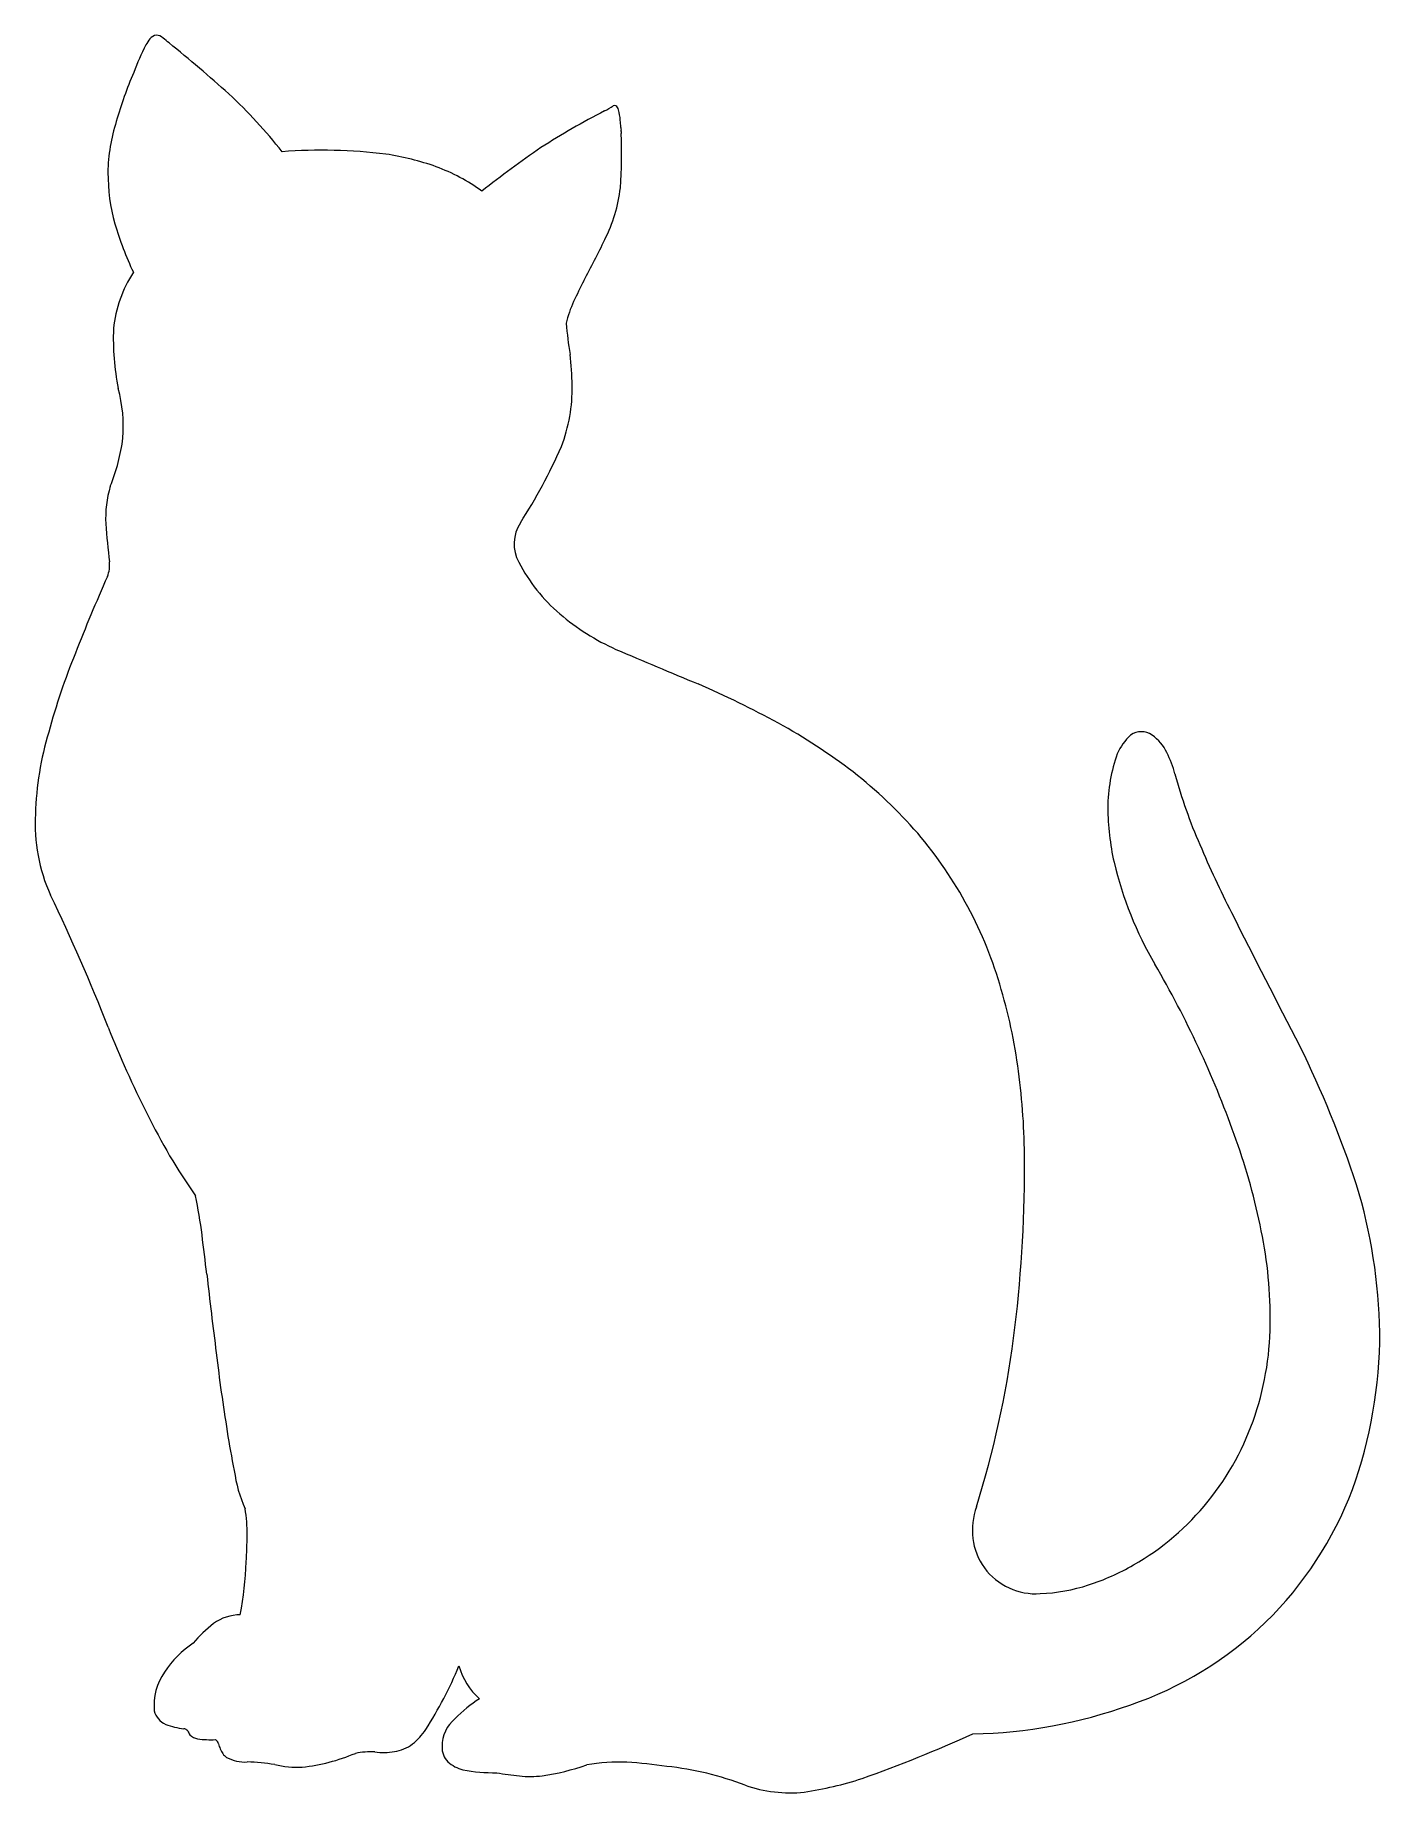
# Model space of a CAD drawing. Extents: x -40 to 118, y -34 to 172.
import ezdxf

# ---------------------------------------------------------------- set-up
doc = ezdxf.new("R2010")
doc.units = 0
doc.layers.add('_____1', color=7, linetype='BYLAYER', lineweight=5)

msp = doc.modelspace()

# ---------------------------------------------------------------- linework, layer by layer
at = {"layer": '_____1', "color": 0}
msp.add_line((22.5038, 138.6171), (22.5042, 138.6118), dxfattribs=at)
for centre, radius, start, end in [((-22.01185, 168.542), 5.60831, 141.32513, 150.31723), ((-25.40558, 171.18619), 1.30766, 100.77891, 138.85251), ((-25.64181, 171.38453), 1.08628, 43.48194, 90.4396), ((-29.73611, 165.41112), 8.30719, 47.63778, 54.00294), ((-144.17392, 23.34388), 190.71792, 48.22192, 50.99511), ((4.0001, 155.79914), 34.56464, 153.31944, 159.15422), ((21.80075, 147.1084), 54.32214, 157.2686, 163.71168), ((-59.14324, 120.60761), 61.54962, 38.33206, 46.9263), ((73.84303, 73.65133), 101.38916, 117.52155, 122.3916), ((19.70552, 177.05727), 15.33276, 298.37771, 302.88456), ((28.16272, 163.79383), 0.40948, 25.81856, 108.8516), ((27.15106, 163.19753), 1.58278, 7.39776, 29.30214), ((21.09836, 161.77385), 7.79412, 3.17479, 12.05252), ((-10.48667, 155.99432), 20.84507, 162.26457, 179.05288), ((10.30164, 160.54723), 18.65273, 3.24528, 5.10049), ((159.06291, 168.95243), 130.3458, 183.23221, 183.36477), ((14.58986, 160.484), 14.37525, 2.65802, 3.26253), ((847.0494, 199.71566), 819.00823, 182.69891, 182.71647), ((92.47277, 53.2981), 128.64619, 124.54228, 128.37811), ((-25.11753, 158.51067), 54.13179, -4.21296, 2.5297), ((-6.25228, 96.35684), 62.59492, 83.05023, 94.2232), ((-3.50635, 126.6348), 32.22082, 70.52716, 81.38229), ((-0.50164, 136.0535), 22.34133, 54.08639, 69.73986), ((-8.71241, 156.34237), 22.61648, 180.00883, 195.46872), ((10.8857, 156.64103), 18.10531, 333.12959, 353.31683), ((7.40875, 161.50805), 39.53725, 196.45253, 205.29791), ((-80.42959, 200.29041), 119.31264, 331.64091, 334.25123), ((-15.80598, 136.48428), 14.93634, 147.02924, 174.2036), ((114.77659, 98.04607), 101.06947, 153.19914, 154.73981), ((35.06227, 135.78418), 12.87403, 155.24318, 167.28808), ((66.12529, 142.16374), 43.76546, 184.65517, 189.4583), ((-1.68741, 136.72763), 29.00615, 177.50021, 191.44786), ((-17.15429, 130.34445), 40.37513, 1.3756, 6.58104), ((-46.80143, 126.46116), 17.28358, 355.60412, 375.12401), ((3.57562, 131.07305), 19.63505, -20.66711, 0.70228), ((-51.47936, 127.84654), 22.07763, 337.70493, 352.94893), ((-39.38425, 151.40148), 67.11597, 327.33294, 336.03751), ((-18.05416, 115.67346), 13.54138, 163.71442, 182.62773), ((82.84792, 124.05454), 114.78275, 184.49807, 186.73601), ((20.94555, 112.70655), 4.55678, 147.19703, 208.09224), ((-34.71188, 110.21227), 3.58943, 337.99239, 366.05835), ((34.60751, 119.66588), 19.8885, 207.24563, 229.75771), ((163.11611, 22.3409), 212.87812, 156.01739, 158.64719), ((39.44478, 125.10976), 27.16946, 229.38758, 245.87699), ((38.26491, 69.86125), 79.30368, 157.77931, 164.84012), ((674.25652, 1621.35651), 1652.50737, 246.99135, 247.35491), ((-13.12771, -20.43315), 127.39067, 61.61922, 66.3351), ((12.41249, 28.57473), 72.13786, 52.63653, 60.96441), ((-3.40776, 80.0278), 36.43869, 163.1335, 178.50857), ((93.20971, 85.44977), 6.51681, 132.82011, 156.53774), ((90.04234, 88.50107), 2.1404, 53.78076, 126.13213), ((88.67588, 86.24843), 4.77063, 23.86305, 56.52765), ((105.02418, 81.63915), 18.9103, 160.20125, 179.78082), ((83.72696, 83.14867), 10.58332, 13.80198, 28.37569), ((23.34094, 43.72616), 53.46576, 40.85401, 52.09108), ((151.23646, 101.13594), 59.28374, 195.11878, 203.63558), ((-19.80278, 79.74975), 20.06884, 176.49633, 204.42862), ((117.28794, 82.00434), 31.1753, 180.53822, 192.43129), ((26.8669, 47.15362), 48.55762, 15.7633, 40.51653), ((204.93078, 122.88172), 117.20312, 202.85074, 207.15823), ((130.06703, 85.64529), 44.44585, 193.46863, 210.14921), ((-236.54319, -24.37999), 220.3929, 21.37198, 25.77351), ((997.19377, 518.47175), 1002.7319, 206.60671, 207.61367), ((-10.92776, 3.3504), 118.80862, 19.6525, 30.31651), ((14.16363, 42.76262), 61.98087, 6.78639, 16.4796), ((71.51193, 96.23769), 110.43424, 201.40384, 207.20292), ((-8.08649, -3.43611), 129.99511, 18.30805, 26.07266), ((-3.94293, 40.07712), 80.27964, -0.31476, 7.16256), ((34.85887, 75.47074), 68.36328, 205.76602, 215.13822), ((30.38073, 17.40654), 75.18195, 11.72759, 20.1519), ((-84.65289, 39.66675), 160.98839, 352.76013, 359.98909), ((54.52668, 18.92153), 63.54732, 1.0213, 16.90362), ((-77.86197, 24.20529), 58.0524, 7.24739, 11.84782), ((-794.65792, -64.5022), 780.31621, 6.72694, 7.06913), ((54.57533, 21.71975), 50.62047, 0.00017, 12.51381), ((795.3901, 119.98515), 820.40146, 186.51482, 187.16582), ((70.23774, 21.37906), 34.95972, 341.58072, 360.55861), ((-42.04474, 34.85469), 118.11502, 342.6205, 352.47105), ((63.58988, 20.05901), 54.47402, 340.22038, 359.99494), ((209.2672, 44.77458), 229.4797, 186.78895, 189.11623), ((72.9423, 20.3991), 32.08417, 321.0386, 341.71502), ((68.27328, 21.51821), 86.58423, 188.70339, 191.78712), ((-0.63948, 5.91106), 15.98162, 187.47799, 204.21346), ((73.86349, 19.4823), 30.79169, 299.73982, 321.28726), ((74.41, 16.89884), 43.22834, 314.38849, 339.30867), ((-32.81634, -3.58488), 17.8453, 359.45582, 369.48683), ((79.21292, -3.27265), 8.99706, 161.55612, 185.48353), ((-78.03704, -3.22884), 63.06738, 356.67916, 359.52256), ((77.49506, -3.27936), 7.28813, 186.72169, 216.27271), ((-62.27201, -4.71547), 47.24616, 349.7791, 357.37152), ((77.67945, -3.10217), 7.54169, 216.52918, 273.77435), ((75.74752, 15.87977), 26.72949, 287.65266, 300.06392), ((77.39212, 9.73345), 20.37603, 272.20447, 288.48696), ((-6.18027, -29.75231), 20.15735, 129.17023, 138.64463), ((-15.6708, -18.72742), 5.6294, 91.06675, 125.15549), ((74.80841, 17.01758), 43.03607, 288.84575, 313.89885), ((-14.0978, -26.91538), 12.7237, 124.53455, 146.21696), ((-19.12056, -23.75331), 6.79276, 144.82716, 185.39775), ((-36.50646, 0.27265), 50.29709, 327.70502, 337.32742), ((17.48494, -17.05682), 7.85558, 195.18966, 229.00665), ((-23.56622, -23.80218), 2.39095, 194.2891, 246.02782), ((19.3595, -34.616), 13.5883, 121.14331, 136.78816), ((69.1614, 30.78133), 57.89304, 271.10693, 289.73482), ((-20.60183, -14.5669), 12.07919, 250.98386, 261.38175), ((-22.41234, -27.08066), 0.57096, 35.39182, 89.95631), ((-19.93307, -25.9918), 2.15181, 200.63077, 214.67729), ((-0.57834, -22.07416), 7.99317, 308.94741, 325.51342), ((12.12157, -28.5678), 4.20771, 129.30902, 180.22468), ((-20.43398, -25.88592), 1.83816, 226.35534, 258.85671), ((-19.18345, -14.80622), 12.98289, 262.8952, 272.1941), ((-19.2491, -28.55126), 0.95503, 17.16394, 53.90031), ((-13.33501, -26.91313), 5.18222, 195.17221, 202.16443), ((-16.10504, -28.12121), 2.16237, 200.20927, 233.74789), ((1.50849, -24.29048), 4.96302, 279.59693, 306.29372), ((10.35749, -28.68358), 2.4456, 177.67335, 224.44055), ((-1.79795, 133.23031), 175.78766, 289.63271, 294.20655), ((-15.19631, -25.74732), 4.66263, 242.02153, 272.89405), ((-15.33785, -51.22114), 20.82055, 80.04054, 88.96261), ((-8.98922, -18.36532), 12.65102, 257.45586, 272.16534), ((-10.85343, -9.09804), 22.03411, 276.10202, 292.95231), ((-0.49514, -38.25194), 9.0384, 86.68394, 101.26587), ((1.02992, -21.35336), 7.93883, 262.74726, 279.46847), ((11.60153, -26.90545), 4.59612, 229.41463, 254.30884), ((15.49881, -3.749), 28.58958, 278.43125, 289.21534), ((28.5817, -50.98558), 20.57045, 87.10658, 100.28715), ((26.49353, -84.52126), 54.17021, 81.67658, 86.69123), ((30.30682, -67.83136), 37.1289, 69.12413, 83.77124), ((14.338, -8.84321), 22.83649, 259.96436, 270), ((25.70617, 41.89077), 74.44359, 261.21608, 263.28757), ((18.28861, -19.7753), 12.33424, 264.02529, 276.52713), ((44.412, 7.05685), 41.43857, 278.37212, 288.06921), ((48.76813, -18.20488), 15.82439, 250.69831, 276.0848)]:
    msp.add_arc(centre, radius, start, end, dxfattribs=at)

doc.saveas('drawing.dxf')
